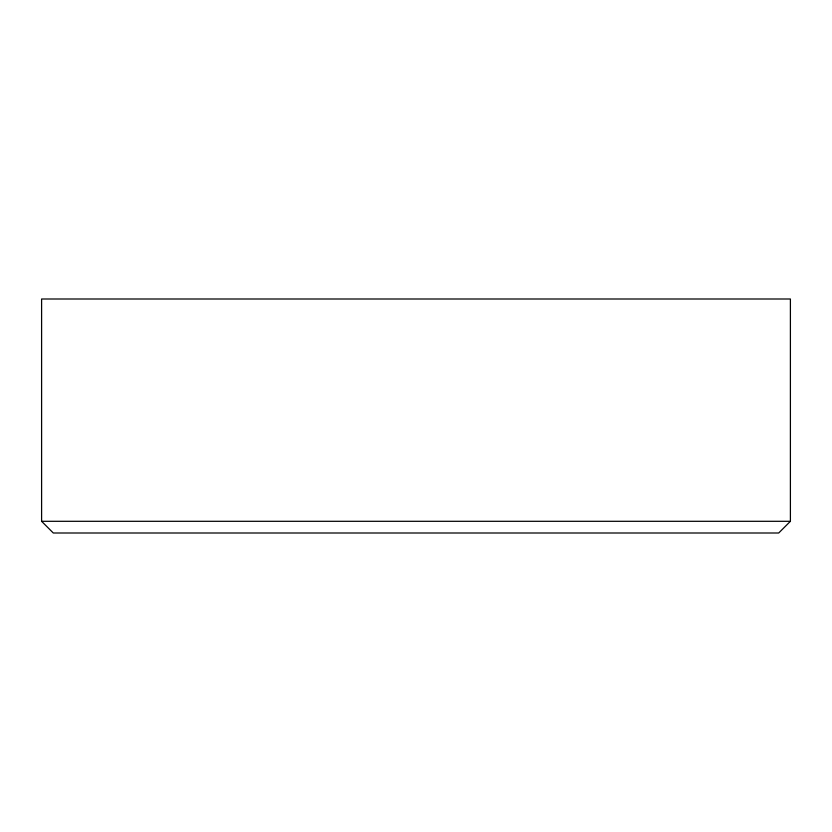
<?xml version="1.0" encoding="UTF-8"?>
<svg xmlns="http://www.w3.org/2000/svg" width="832" height="832" viewBox="0 0 832 832"><rect width="100%" height="100%" fill="white"/><g stroke="black" fill="none" stroke-linecap="round" stroke-linejoin="round"><path stroke-width="1.25" d="M790.4 521.3L778.7 533L53.3 533L41.6 521.3L41.6 299L790.4 299L790.4 521.3L41.6 521.3"/></g></svg>
